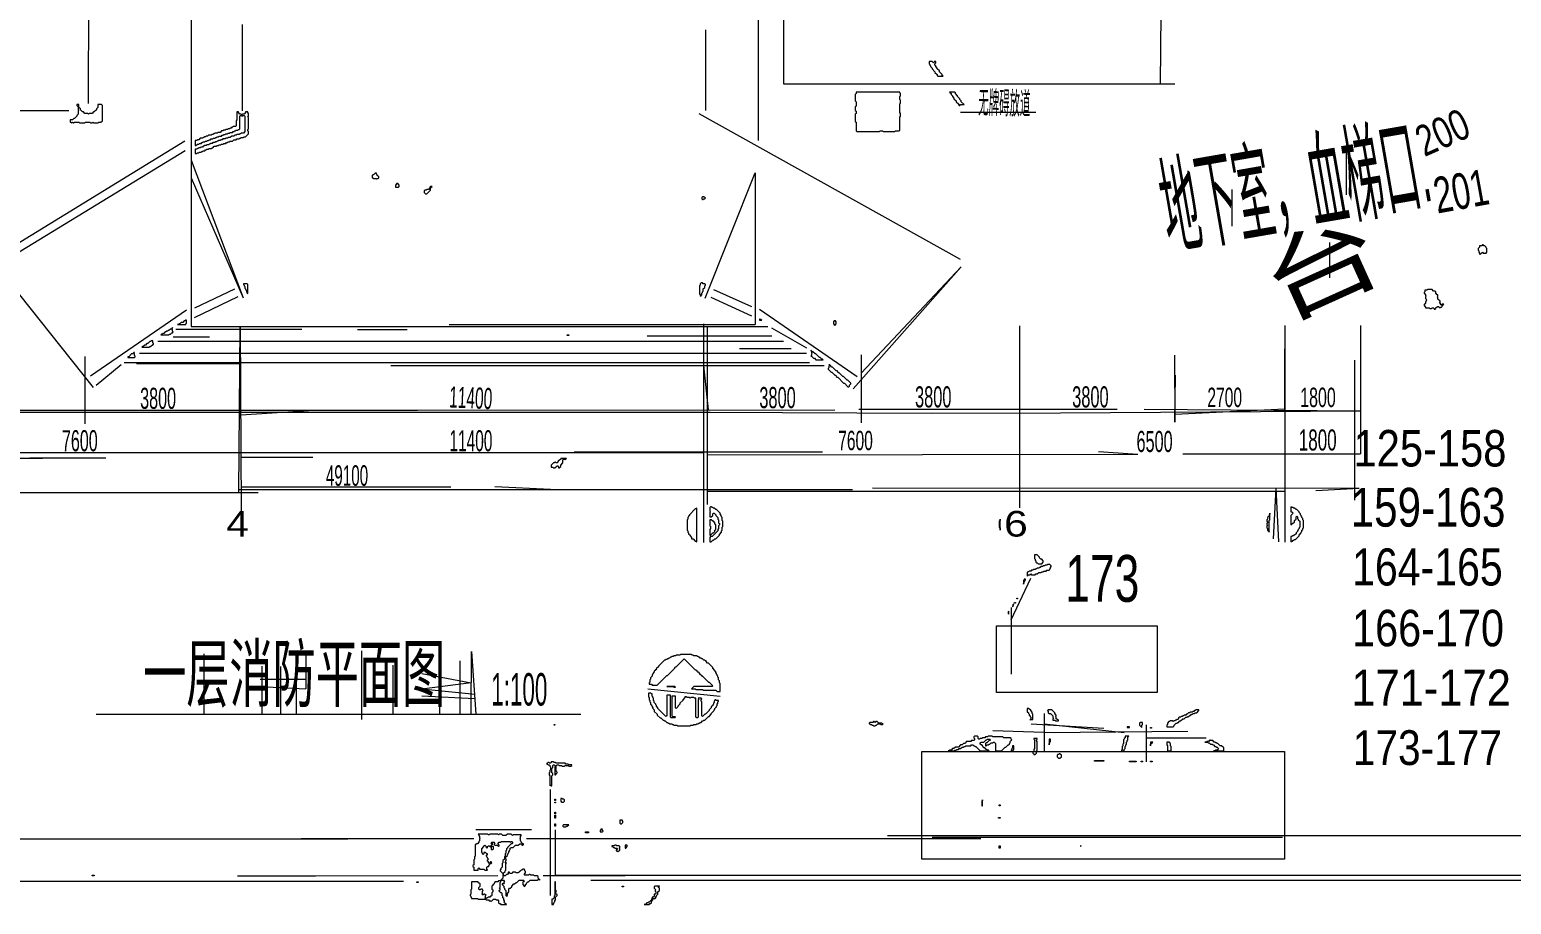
# Model space of a CAD drawing. Extents: x 6 to 4781, y 1 to 3386.
# Drawn here: x 1735 to 3762, y 1 to 1198 of the extents above; entities that cross this region are included whole.
import ezdxf

# ---------------------------------------------------------------- set-up
doc = ezdxf.new("R2010")
doc.units = 0
for name, color, linetype, lineweight in [('OCR_TEXT', 6, 'Continuous', 0), ('SIGNATURE_OVERLAY', 6, 'Continuous', 0), ('TRACE_STRAIGHT', 5, 'Continuous', 0), ('TRACE_TEXT_SYMBOL', 6, 'Continuous', 0)]:
    doc.layers.add(name, color=color, linetype=linetype, lineweight=lineweight)
doc.styles.add('wqy-unicode', font='wqy-unicode.lff')
picture_1 = doc.add_image_def('image1.png', size_in_pixel=(220, 91))
picture_2 = doc.add_image_def('image2.png', size_in_pixel=(496, 147))

msp = doc.modelspace()

# ---------------------------------------------------------------- linework, layer by layer
at = {"layer": 'TRACE_STRAIGHT', "color": 5}
for p, q in [((1815.9, 1096.5), (1818.6, 1659.6)), ((1956.3, 1443.5), (1956.3, 791.6)), ((2732.2, 1443.5), (2732.2, 1046.1)), ((2767, 1222), (2767, 1123.3)), ((3282.3, 1123.3), (3283.3, 1219.7)), ((2026.2, 1204.8), (2026.2, 1086.6)), ((2660.2, 1197.1), (2660.2, 1087.1)), ((2767, 1123.3), (3302, 1123.3)), ((1600, 1086.8), (1789.2, 1086.8)), ((3009, 883.3), (2651.5, 1082.3)), ((3009, 1084.8), (3111.9, 1084.8)), ((1947.6, 1044.9), (1689.5, 886.4)), ((3536.6, 1036.6), (3536.6, 971.6)), ((1948.4, 1031.7), (1696.7, 878.1)), ((1956.3, 1018.8), (2027.8, 830.8)), ((1956.3, 994.9), (2027.8, 830.8)), ((2659.6, 830.2), (2728, 1001.5)), ((2728, 1001.5), (2728, 794.4)), ((3380.3, 978.8), (3380.3, 928.7)), ((3513.8, 906.6), (3513.8, 857.9)), ((1690.1, 874), (1822.4, 708.1)), ((2862, 706), (3009.6, 873.3)), ((2873, 727.8), (3009.6, 873.3)), ((2020.5, 832.1), (1960.8, 803.5)), ((2015.8, 842.4), (1960.9, 816.4)), ((2723.6, 805.5), (2667.6, 831.3)), ((2723.5, 818.4), (2671.7, 841.6)), ((1950.2, 813.6), (1818.6, 723.5)), ((2867.5, 722.7), (2733.9, 814.9)), ((1956.3, 791.6), (2745.3, 791.6)), ((2021.7, 564.6), (2023.4, 791.6)), ((2023.4, 791.6), (2025, 539.5)), ((2309.6, 794.4), (2728, 794.4)), ((2657.4, 795), (2657.4, 496)), ((2662.5, 791.6), (2662.5, 548)), ((3089.8, 792.6), (3089.8, 543.5)), ((3452.8, 792.8), (3452.8, 496.5)), ((3556.2, 792.9), (3556.2, 617.2)), ((1910.7, 771.6), (2766.9, 771.6)), ((1932, 777.2), (1981.5, 777.2)), ((1935.6, 787.6), (2108, 787.6)), ((2077, 771.3), (2657.4, 771.3)), ((2184, 787.5), (2252, 787.5)), ((2580.5, 778.5), (2662.5, 778.5)), ((2657.4, 778.5), (2750.8, 778.7)), ((2693, 778.8), (2750.8, 778.7)), ((2798.9, 761.9), (2751, 789.2)), ((1811, 750.5), (1811, 658.5)), ((1885.6, 754.9), (2798.1, 754.9)), ((2706.5, 761.5), (2777.4, 761.5)), ((2873, 752.5), (2873, 659.5)), ((3301.6, 752.4), (3302.2, 660.5)), ((3452, 760.7), (3452, 677.1)), ((1860.7, 738.9), (1826.5, 710.8)), ((1864.7, 742.4), (2802.4, 742.4)), ((1881.9, 740.7), (2023, 740.7)), ((2229.4, 737.9), (2822.4, 737.9)), ((2657.3, 737.9), (2663.5, 677.3)), ((3548.1, 745.2), (3548.1, 554)), ((3302.2, 660.5), (3302.8, 725)), ((1184.5, 674.7), (2666.3, 674.1)), ((1720, 677.2), (2266.1, 677.2)), ((2024.2, 670.5), (2124.4, 676.9)), ((2266.1, 677.2), (2836.9, 677.3)), ((2663.9, 674.1), (2968.6, 673.1)), ((2870, 678.5), (3223, 678.5)), ((2968.6, 673.1), (3145.9, 673.4)), ((3145.9, 673.4), (3556.2, 676.3)), ((3260, 678.5), (3556.2, 676.3)), ((3302.3, 671.5), (3452.8, 678.8)), ((1313.1, 611.5), (1753, 611.5)), ((1450, 618.9), (2657.4, 618.9)), ((1735.6, 612), (1839.9, 612)), ((2024.5, 612.7), (2123.1, 612.7)), ((2480.4, 620.2), (2820, 620.2)), ((2662.5, 615.7), (3251.6, 616.9)), ((3197.5, 620.5), (3251.6, 616.9)), ((3313.2, 617.2), (3556.2, 617.2)), ((2021.8, 568.5), (2861, 568.5)), ((2024.8, 572), (2311.9, 572)), ((2371.9, 572.7), (2448.1, 568.9)), ((2888.4, 570.6), (3554.5, 570.3)), ((3437, 501), (3440.7, 570.4)), ((3440.3, 570.4), (3444, 497)), ((3495, 567), (3554.5, 570.3)), ((805, 564.6), (2048, 564.6)), ((2662.5, 566.4), (2787.5, 566.2)), ((2787.5, 566.2), (3453, 566.1)), ((3078, 390.4), (3105, 447)), ((3078, 407), (3078, 316)), ((2100.3, 345.4), (2100.3, 261.1)), ((2113.3, 345.4), (2113.3, 296)), ((2189.4, 347.7), (2189.4, 254)), ((2296.3, 346.6), (2296.3, 261.1)), ((2339.3, 261.1), (2340.1, 346.8)), ((2340.1, 346.8), (2346.1, 261.1)), ((1973.9, 343.8), (1973.9, 261.1)), ((2053.2, 326.8), (2053.2, 261.1)), ((2078.8, 326.6), (2078.8, 261.1)), ((2232.3, 328), (2232.3, 261.1)), ((2323.9, 334.1), (2323.9, 261.1)), ((2051, 309), (2114, 309)), ((2272, 317), (2339.7, 304.2)), ((2272, 295.7), (2339.7, 304.7)), ((2051, 299), (2113.3, 296)), ((2272, 295.7), (2345, 288.5)), ((2272, 286.2), (2344.6, 282.7)), ((2581, 296), (2680, 286)), ((1826.3, 261.1), (2489.4, 261.1)), ((3105.5, 247.9), (3205, 241.9)), ((3123.5, 262), (3123.5, 211)), ((3123.5, 248.1), (3232.6, 236.1)), ((3263, 246.5), (3263, 196)), ((3053, 238.7), (3136.9, 236.2)), ((3123.5, 236.1), (3320, 238)), ((3263, 229), (3345, 229)), ((2447.5, 158), (2447.5, 13)), ((2346, 103.5), (2422, 103.5)), ((2454.5, 103), (2454.5, 40.8)), ((720.5, 90.8), (2170.6, 90.8)), ((2106.9, 91.2), (2343.1, 91.2)), ((2415.1, 91.3), (3036.8, 91.3)), ((2908.9, 95.2), (4648.1, 95.2)), ((2970, 93), (3449.2, 93)), ((2454.5, 40.8), (4670.6, 40.8)), ((1579.3, 32.8), (2228.1, 32.8)), ((1926.9, 32.7), (2246.9, 32.7)), ((2020, 40.1), (2126.5, 40.2)), ((2126.5, 40.2), (2376, 40.3)), ((2438, 40.4), (2550, 40.4)), ((2503, 34.3), (4706, 34.3))]:
    msp.add_line(p, q, dxfattribs=at)
at = {"layer": 'TRACE_TEXT_SYMBOL', "color": 6}
for points in [[(2966, 1154), (2966, 1151), (2967, 1150), (2967, 1149), (2968, 1148), (2968, 1147), (2970, 1145), (2970, 1144), (2974, 1140), (2974, 1139), (2977, 1136), (2977, 1135), (2978, 1134), (2985, 1134), (2984, 1135), (2984, 1136), (2980, 1140), (2980, 1141), (2977, 1144), (2977, 1145), (2975, 1147), (2975, 1148), (2974, 1149), (2974, 1151), (2975, 1152), (2975, 1154), (2973, 1154), (2973, 1153), (2972, 1152), (2970, 1154)], [(1800, 1095), (1800, 1094), (1802, 1092), (1802, 1088), (1803, 1087), (1802, 1086), (1802, 1082), (1800, 1080), (1800, 1079), (1797, 1076), (1796, 1076), (1794, 1074), (1791, 1074), (1791, 1071), (1792, 1071), (1793, 1070), (1794, 1071), (1795, 1070), (1796, 1070), (1797, 1071), (1803, 1071), (1804, 1070), (1811, 1070), (1812, 1071), (1818, 1071), (1819, 1070), (1821, 1070), (1822, 1071), (1823, 1070), (1829, 1070), (1830, 1071), (1833, 1071), (1835, 1073), (1835, 1094), (1834, 1095), (1829, 1095), (1829, 1091), (1827, 1089), (1827, 1088), (1824, 1085), (1823, 1085), (1821, 1083), (1817, 1083), (1816, 1082), (1815, 1083), (1811, 1083), (1809, 1085), (1808, 1085), (1805, 1088), (1805, 1089), (1803, 1091), (1803, 1095)], [(2866, 1112), (2866, 1110), (2865, 1109), (2865, 1100), (2866, 1099), (2866, 1093), (2865, 1092), (2865, 1087), (2866, 1086), (2866, 1083), (2865, 1082), (2865, 1072), (2866, 1071), (2866, 1059), (2867, 1058), (2898, 1058), (2899, 1059), (2902, 1059), (2903, 1058), (2919, 1058), (2920, 1059), (2925, 1059), (2926, 1060), (2926, 1078), (2927, 1079), (2927, 1083), (2926, 1084), (2926, 1096), (2927, 1097), (2927, 1101), (2926, 1102), (2926, 1106), (2927, 1107), (2927, 1110), (2926, 1111), (2926, 1112)], [(2994, 1112), (2996, 1110), (2996, 1109), (2998, 1107), (2998, 1106), (3000, 1104), (3000, 1103), (3003, 1100), (3003, 1099), (3006, 1096), (3006, 1095), (3007, 1094), (3008, 1094), (3009, 1095), (3014, 1095), (3010, 1099), (3010, 1100), (3008, 1102), (3008, 1103), (3005, 1106), (3005, 1107), (3002, 1110), (3002, 1111), (3001, 1112)], [(2208, 1001), (2206, 999), (2205, 999), (2204, 998), (2204, 995), (2205, 995), (2206, 994), (2209, 994), (2210, 993), (2211, 994), (2212, 994), (2213, 995), (2213, 996), (2211, 998), (2211, 999), (2210, 1000), (2210, 1001)], [(2238, 987), (2236, 985), (2236, 982), (2240, 982), (2241, 983), (2241, 985), (2239, 987)], [(2284, 983), (2283, 982), (2283, 981), (2281, 979), (2279, 979), (2278, 978), (2276, 978), (2275, 977), (2275, 975), (2277, 973), (2279, 973), (2284, 978), (2284, 981), (2286, 983)], [(2656, 969), (2655, 968), (2655, 966), (2656, 965), (2657, 965), (2658, 966), (2659, 966), (2660, 967), (2658, 969)], [(3723, 903), (3722, 902), (3719, 902), (3719, 900), (3717, 898), (3717, 896), (3718, 895), (3718, 893), (3719, 892), (3719, 891), (3720, 890), (3723, 893), (3724, 892), (3728, 892), (3729, 893), (3729, 898), (3728, 899), (3728, 900), (3726, 902), (3725, 902), (3724, 903)], [(2028, 850), (2028, 849), (2029, 848), (2029, 847), (2030, 846), (2030, 844), (2031, 843), (2031, 842), (2032, 841), (2032, 839), (2033, 838), (2033, 836), (2034, 837), (2034, 849), (2033, 850)], [(2654, 851), (2653, 850), (2653, 848), (2652, 847), (2652, 836), (2653, 835), (2653, 834), (2654, 833), (2654, 834), (2655, 835), (2655, 837), (2656, 838), (2656, 839), (2657, 840), (2657, 843), (2659, 845), (2659, 847), (2660, 848), (2660, 849), (2659, 850), (2657, 850), (2656, 851)], [(3648, 842), (3647, 841), (3644, 841), (3644, 839), (3643, 838), (3643, 837), (3645, 835), (3645, 834), (3646, 833), (3645, 832), (3645, 830), (3647, 828), (3646, 827), (3646, 826), (3645, 825), (3645, 823), (3644, 822), (3643, 822), (3643, 820), (3645, 818), (3645, 817), (3650, 817), (3651, 816), (3653, 816), (3654, 817), (3656, 817), (3657, 816), (3657, 815), (3658, 815), (3659, 816), (3659, 817), (3660, 818), (3661, 818), (3662, 819), (3663, 819), (3665, 817), (3666, 818), (3667, 818), (3668, 819), (3668, 820), (3670, 822), (3668, 822), (3667, 821), (3666, 821), (3665, 822), (3666, 823), (3665, 823), (3664, 824), (3665, 825), (3665, 826), (3662, 829), (3662, 831), (3661, 832), (3662, 833), (3662, 835), (3661, 835), (3659, 837), (3659, 839), (3658, 840), (3656, 840), (3654, 842)], [(1949, 800), (1948, 799), (1947, 799), (1945, 797), (1943, 797), (1941, 795), (1940, 795), (1939, 794), (1938, 794), (1949, 794), (1949, 795), (1950, 796), (1950, 800)], [(2734, 802), (2734, 800), (2737, 800), (2736, 801), (2735, 801)], [(2836, 799), (2835, 798), (2835, 795), (2837, 793), (2839, 795), (2839, 798), (2838, 799)], [(1904, 773), (1903, 772), (1902, 772), (1901, 771), (1900, 771), (1897, 768), (1896, 768), (1894, 766), (1893, 766), (1891, 764), (1890, 764), (1889, 763), (1899, 763), (1900, 764), (1901, 764), (1904, 767), (1905, 767), (1905, 768), (1904, 769), (1904, 771), (1903, 772)], [(1931, 790), (1929, 788), (1928, 788), (1926, 786), (1925, 786), (1924, 785), (1923, 785), (1922, 784), (1921, 784), (1919, 782), (1918, 782), (1917, 781), (1916, 781), (1915, 780), (1926, 780), (1927, 781), (1928, 781), (1930, 783), (1931, 783), (1932, 784), (1931, 785), (1931, 787), (1930, 788), (1931, 789)], [(2471, 780), (2473, 780), (2473, 779), (2471, 779)], [(1878, 756), (1876, 754), (1875, 754), (1871, 750), (1870, 750), (1870, 749), (1879, 749), (1880, 750), (1880, 751), (1879, 752), (1879, 754), (1878, 755), (1879, 756)], [(2804, 759), (2805, 758), (2805, 756), (2806, 755), (2805, 754), (2805, 752), (2804, 751), (2805, 751), (2808, 748), (2809, 748), (2811, 746), (2821, 746), (2820, 747), (2819, 747), (2817, 749), (2816, 749), (2811, 754), (2810, 754), (2807, 757), (2806, 757)], [(2829, 739), (2830, 738), (2829, 737), (2829, 735), (2828, 734), (2828, 733), (2832, 729), (2833, 729), (2837, 725), (2838, 725), (2839, 724), (2839, 723), (2840, 722), (2841, 722), (2849, 714), (2850, 714), (2855, 709), (2856, 709), (2857, 710), (2857, 711), (2859, 713), (2859, 714), (2855, 718), (2854, 718), (2849, 723), (2848, 723), (2843, 728), (2842, 728), (2841, 729), (2841, 730), (2840, 731), (2839, 731), (2834, 736), (2833, 736), (2830, 739)], [(2462, 611), (2462, 610), (2460, 608), (2459, 608), (2458, 607), (2458, 606), (2457, 605), (2456, 605), (2455, 606), (2454, 606), (2453, 605), (2452, 605), (2449, 602), (2449, 599), (2451, 599), (2452, 598), (2454, 598), (2457, 601), (2458, 601), (2459, 600), (2459, 598), (2460, 598), (2462, 600), (2462, 602), (2465, 605), (2465, 609), (2466, 610), (2467, 610), (2468, 609), (2470, 611)], [(2648, 543), (2647, 542), (2646, 542), (2638, 534), (2638, 533), (2637, 532), (2637, 531), (2636, 530), (2636, 528), (2635, 527), (2635, 513), (2636, 512), (2636, 510), (2637, 509), (2637, 508), (2639, 506), (2639, 505), (2641, 503), (2641, 501), (2643, 501), (2646, 498), (2647, 498), (2648, 497)], [(2667, 545), (2666, 544), (2666, 539), (2667, 538), (2666, 537), (2666, 531), (2668, 531), (2670, 533), (2670, 535), (2671, 536), (2672, 536), (2674, 534), (2674, 533), (2677, 530), (2677, 528), (2678, 527), (2678, 523), (2679, 522), (2679, 520), (2678, 519), (2678, 515), (2677, 514), (2677, 512), (2669, 504), (2667, 504), (2666, 503), (2666, 497), (2668, 497), (2670, 499), (2671, 499), (2673, 501), (2674, 501), (2679, 506), (2679, 507), (2682, 510), (2682, 512), (2683, 513), (2683, 517), (2684, 518), (2684, 525), (2683, 526), (2683, 530), (2682, 531), (2682, 532), (2681, 533), (2681, 534), (2680, 535), (2680, 536), (2675, 541), (2674, 541), (2672, 543), (2671, 543), (2670, 544), (2669, 544), (2668, 545)], [(3063, 528), (3063, 526), (3062, 525), (3062, 517), (3063, 516), (3063, 513)], [(3432, 536), (3432, 535), (3431, 534), (3431, 532), (3429, 530), (3429, 528), (3428, 527), (3428, 525), (3429, 524), (3429, 523), (3428, 522), (3428, 521), (3429, 520), (3428, 519), (3428, 516), (3429, 515), (3429, 513), (3431, 511), (3431, 510), (3431, 526), (3432, 527)], [(2666, 527), (2666, 519), (2667, 518), (2667, 515), (2666, 514), (2666, 506), (2667, 506), (2670, 509), (2671, 509), (2673, 511), (2673, 513), (2674, 514), (2674, 520), (2673, 521), (2673, 523), (2671, 525), (2670, 525), (2668, 527)], [(3110, 479), (3110, 474), (3111, 473), (3111, 472), (3112, 471), (3112, 469), (3113, 468), (3114, 468), (3115, 467), (3120, 467), (3122, 469), (3122, 471), (3120, 473), (3119, 473), (3117, 475), (3117, 476), (3114, 479)], [(3096, 446), (3096, 445), (3095, 444), (3095, 439), (3095, 440), (3096, 441), (3096, 442), (3097, 443), (3097, 444), (3098, 445), (3098, 446)], [(3128, 466), (3127, 465), (3125, 465), (3124, 464), (3122, 464), (3121, 463), (3119, 463), (3118, 462), (3117, 462), (3116, 461), (3114, 461), (3113, 460), (3112, 460), (3111, 459), (3109, 459), (3108, 458), (3106, 458), (3105, 457), (3103, 457), (3102, 456), (3101, 456), (3100, 455), (3100, 450), (3102, 452), (3104, 452), (3105, 453), (3106, 452), (3111, 452), (3112, 453), (3114, 453), (3116, 455), (3119, 455), (3120, 456), (3122, 456), (3123, 457), (3126, 457), (3127, 458), (3130, 458), (3131, 459), (3131, 460), (3132, 461), (3132, 462), (3133, 463), (3133, 464), (3131, 466)], [(3082, 412), (3081, 411), (3081, 410), (3080, 409), (3080, 408), (3081, 409), (3081, 411)], [(3083, 414), (3084, 414), (3084, 413), (3083, 413)], [(3086, 420), (3087, 420), (3087, 419), (3086, 419)], [(3075, 402), (3074, 401), (3074, 399), (3075, 398)], [(2607, 299), (2616, 299), (2617, 298), (2619, 298), (2618, 299)], [(3100, 269), (3100, 264), (3101, 264), (3102, 263), (3102, 262), (3103, 261), (3103, 260), (3104, 259), (3104, 258), (3105, 257), (3105, 255), (3104, 254), (3104, 253), (3105, 254), (3108, 254), (3108, 261), (3107, 262), (3107, 264), (3105, 266), (3105, 267), (3104, 267), (3102, 269)], [(3129, 267), (3128, 266), (3129, 265), (3129, 263), (3130, 262), (3130, 261), (3131, 262), (3132, 262), (3135, 259), (3135, 257), (3136, 256), (3135, 255), (3135, 253), (3138, 253), (3139, 252), (3143, 252), (3143, 253), (3142, 254), (3141, 254), (3140, 255), (3140, 257), (3139, 258), (3140, 259), (3140, 260), (3138, 262), (3138, 263), (3134, 267)], [(3331, 267), (3330, 266), (3329, 266), (3328, 265), (3327, 265), (3326, 264), (3323, 264), (3322, 263), (3321, 263), (3319, 261), (3318, 261), (3317, 260), (3315, 260), (3314, 259), (3313, 259), (3312, 258), (3311, 258), (3310, 257), (3308, 257), (3307, 256), (3307, 255), (3306, 254), (3305, 254), (3304, 253), (3303, 253), (3302, 252), (3301, 252), (3300, 251), (3299, 252), (3296, 252), (3295, 251), (3294, 251), (3292, 249), (3292, 247), (3291, 246), (3291, 244), (3300, 244), (3301, 245), (3301, 246), (3304, 249), (3305, 249), (3306, 250), (3307, 250), (3309, 252), (3310, 252), (3313, 255), (3315, 255), (3317, 257), (3319, 257), (3320, 258), (3321, 258), (3323, 260), (3324, 260), (3325, 261), (3326, 261), (3327, 262), (3329, 262), (3330, 263), (3332, 263), (3335, 266), (3335, 267)], [(2453, 247), (2454, 247), (2454, 246), (2453, 246)], [(2890, 251), (2889, 250), (2885, 250), (2884, 249), (2884, 248), (2885, 248), (2886, 247), (2887, 247), (2888, 246), (2889, 246), (2890, 245), (2892, 245), (2893, 246), (2894, 246), (2896, 248), (2899, 248), (2900, 247), (2902, 247), (2903, 248), (2902, 248), (2901, 249), (2897, 249), (2895, 251), (2893, 251), (2892, 250), (2891, 251)], [(3237, 244), (3237, 243), (3240, 243), (3240, 244)], [(3255, 250), (3254, 249), (3254, 246), (3257, 243), (3257, 246), (3258, 247), (3258, 250)], [(3109, 228), (3109, 227), (3110, 226), (3110, 214), (3109, 213), (3109, 210), (3108, 209), (3108, 208), (3109, 207), (3109, 206), (3111, 206), (3113, 208), (3113, 211), (3114, 212), (3114, 224), (3113, 225), (3113, 226), (3114, 227), (3114, 228)], [(3130, 227), (3130, 219), (3130, 221), (3131, 222), (3131, 223), (3132, 224), (3132, 227)], [(3234, 231), (3234, 229), (3233, 228), (3233, 227), (3232, 226), (3232, 221), (3231, 220), (3231, 218), (3230, 217), (3230, 213), (3229, 212), (3229, 211), (3233, 211), (3233, 213), (3234, 214), (3234, 217), (3235, 218), (3235, 219), (3236, 220), (3236, 223), (3237, 224), (3237, 225), (3238, 226), (3238, 230), (3239, 231)], [(3269, 243), (3270, 243), (3270, 242), (3269, 242)], [(3269, 223), (3269, 218), (3269, 220), (3272, 223)], [(3291, 223), (3291, 219), (3292, 218), (3292, 211), (3297, 211), (3297, 217), (3296, 218), (3296, 221), (3295, 222), (3295, 223)], [(3350, 226), (3348, 224), (3346, 224), (3345, 223), (3343, 223), (3347, 223), (3348, 222), (3349, 222), (3351, 220), (3353, 220), (3354, 219), (3355, 219), (3357, 217), (3358, 217), (3359, 216), (3360, 216), (3362, 214), (3360, 212), (3358, 212), (3357, 211), (3355, 211), (3369, 211), (3369, 215), (3366, 218), (3364, 218), (3361, 221), (3360, 221), (3359, 222), (3358, 222), (3357, 223), (3356, 223), (3354, 225), (3351, 225)], [(3080, 218), (3080, 215), (3079, 214), (3079, 213), (3078, 212), (3078, 211), (3081, 211), (3081, 212), (3082, 213), (3082, 218)], [(3144, 207), (3143, 206), (3142, 206), (3141, 205), (3141, 203), (3143, 201), (3145, 201), (3147, 203), (3147, 205), (3145, 207)], [(3192, 198), (3205, 198), (3205, 197), (3192, 197)], [(3240, 197), (3249, 197), (3249, 196), (3240, 196)], [(3256, 197), (3258, 197), (3258, 196), (3256, 196)], [(3269, 197), (3271, 197), (3271, 196), (3269, 196)], [(2454, 145), (2455, 145), (2455, 143), (2454, 143)], [(2462, 146), (2462, 142), (2463, 141), (2466, 141), (2467, 142), (2467, 144), (2466, 145), (2465, 145), (2464, 146)], [(3039, 144), (3039, 143), (3038, 142), (3038, 136), (3039, 136)], [(2454, 141), (2455, 141), (2455, 140), (2454, 140)], [(2454, 127), (2455, 127), (2455, 125), (2454, 125)], [(2454, 123), (2455, 123), (2455, 119), (2454, 119)], [(3062, 137), (3063, 137), (3063, 136), (3062, 136)], [(2454, 111), (2455, 111), (2455, 108), (2454, 108)], [(2466, 110), (2465, 109), (2465, 108), (2466, 107), (2469, 107), (2470, 108), (2471, 108), (2473, 110)], [(2517, 104), (2517, 103), (2516, 102), (2516, 100), (2519, 100), (2520, 101), (2518, 103), (2519, 104)], [(2543, 116), (2543, 112), (2544, 111), (2545, 111), (2547, 113), (2547, 115), (2546, 116)], [(3061, 120), (3063, 120), (3063, 119), (3061, 119)], [(2496, 100), (2500, 100), (2500, 99), (2496, 99)], [(2536, 82), (2535, 81), (2532, 81), (2532, 80), (2533, 80), (2534, 79), (2535, 79), (2536, 78), (2539, 78), (2540, 77), (2538, 75), (2538, 74), (2539, 74), (2540, 73), (2541, 74), (2542, 74), (2543, 75), (2543, 77), (2542, 78), (2543, 79), (2543, 80), (2542, 81), (2539, 81), (2538, 82)], [(2550, 82), (2550, 78), (2551, 78), (2553, 80), (2553, 82)], [(3062, 81), (3063, 81), (3063, 78), (3062, 78)], [(3173, 81), (3173, 80), (3174, 81)], [(1821, 41), (1824, 41), (1824, 40), (1821, 40)], [(2265, 32), (2267, 32), (2267, 31), (2265, 31)], [(2454, 32), (2454, 13), (2453, 12), (2453, 10), (2451, 8), (2450, 8), (2450, 1), (2452, 1), (2452, 2), (2453, 3), (2453, 4), (2454, 5), (2454, 6), (2455, 7), (2455, 11), (2457, 13), (2457, 14), (2455, 16), (2455, 17), (2456, 18), (2456, 20), (2455, 21), (2455, 32)], [(2546, 26), (2548, 26), (2548, 25), (2546, 25)], [(2591, 26), (2590, 25), (2590, 23), (2592, 21), (2591, 20), (2591, 19), (2592, 18), (2592, 16), (2591, 15), (2590, 15), (2590, 12), (2589, 11), (2587, 11), (2587, 9), (2586, 8), (2586, 7), (2583, 4), (2582, 4), (2581, 3), (2580, 3), (2578, 1), (2576, 1), (2583, 1), (2584, 2), (2585, 2), (2586, 3), (2586, 5), (2588, 7), (2588, 8), (2589, 9), (2591, 9), (2592, 10), (2592, 11), (2593, 12), (2593, 13), (2595, 15), (2595, 18), (2597, 20), (2597, 23), (2596, 24), (2596, 25), (2597, 26)]]:
    msp.add_lwpolyline(points, close=True, dxfattribs=at)
for points in [[(2019, 1085), (2019, 1074), (2018, 1073), (2018, 1066), (2017, 1065), (2014, 1065), (2013, 1064), (2012, 1064), (2011, 1063), (2010, 1063), (2009, 1062), (2007, 1062), (2006, 1061), (2004, 1061), (2003, 1060), (2001, 1060), (2000, 1059), (1998, 1059), (1996, 1057), (1993, 1057), (1992, 1056), (1989, 1056), (1988, 1055), (1987, 1055), (1986, 1054), (1985, 1054), (1984, 1053), (1980, 1053), (1979, 1052), (1977, 1052), (1976, 1051), (1975, 1051), (1974, 1050), (1973, 1050), (1972, 1049), (1969, 1049), (1967, 1047), (1965, 1047), (1964, 1046), (1962, 1046), (1962, 1039), (1963, 1039), (1965, 1041), (1967, 1041), (1968, 1042), (1970, 1042), (1971, 1043), (1972, 1043), (1973, 1044), (1975, 1044), (1976, 1045), (1978, 1045), (1979, 1046), (1980, 1046), (1981, 1047), (1983, 1047), (1984, 1048), (1986, 1048), (1987, 1049), (1989, 1049), (1990, 1050), (1991, 1050), (1992, 1051), (1994, 1051)], [(1975, 1039), (1974, 1038), (1973, 1038), (1972, 1037), (1970, 1037), (1969, 1036), (1967, 1036), (1966, 1035), (1965, 1035), (1964, 1034), (1962, 1034), (1962, 1028), (1964, 1028), (1965, 1029), (1967, 1029), (1968, 1030), (1970, 1030), (1971, 1031), (1972, 1031), (1973, 1032), (1975, 1032), (1976, 1033), (1977, 1033), (1978, 1034), (1980, 1034), (1981, 1035), (1984, 1035), (1985, 1036), (1986, 1036), (1988, 1038), (1991, 1038), (1992, 1039), (1994, 1039), (1995, 1040), (1997, 1040), (1998, 1041), (2000, 1041), (2001, 1042), (2004, 1042), (2005, 1043), (2006, 1043), (2007, 1044), (2009, 1044), (2010, 1045), (2013, 1045), (2015, 1047), (2018, 1047), (2019, 1048), (2022, 1048), (2023, 1049), (2024, 1049), (2025, 1050), (2028, 1050), (2029, 1051), (2031, 1051), (2035, 1055), (2035, 1058), (2034, 1059), (2034, 1061), (2035, 1062), (2035, 1077), (2034, 1078), (2035, 1079), (2035, 1083)], [(1994, 1051), (1995, 1052), (1998, 1052), (1999, 1053), (2000, 1053), (2001, 1054), (2003, 1054), (2004, 1055), (2006, 1055), (2007, 1056), (2009, 1056), (2010, 1057), (2013, 1057), (2014, 1058), (2015, 1058), (2016, 1059), (2017, 1059), (2018, 1060), (2020, 1060), (2021, 1061), (2022, 1061), (2023, 1062), (2023, 1079), (2024, 1080), (2025, 1080), (2026, 1079), (2027, 1080), (2029, 1080), (2030, 1079), (2030, 1058), (2028, 1056), (2025, 1056), (2024, 1055), (2023, 1055), (2022, 1054), (2019, 1054), (2018, 1053), (2016, 1053), (2015, 1052), (2012, 1052), (2010, 1050), (2007, 1050), (2006, 1049), (2004, 1049), (2003, 1048), (2000, 1048), (1999, 1047), (1997, 1047), (1996, 1046), (1994, 1046), (1993, 1045), (1992, 1045), (1991, 1044), (1990, 1044), (1989, 1043), (1986, 1043), (1985, 1042), (1983, 1042), (1982, 1041), (1981, 1041), (1980, 1040), (1978, 1040), (1977, 1039), (1975, 1039)], [(2035, 1083), (2034, 1084), (2034, 1085), (2031, 1085), (2031, 1084), (2029, 1082), (2027, 1082), (2026, 1081), (2025, 1082), (2023, 1082), (2021, 1084), (2021, 1085), (2019, 1085)], [(3461, 545), (3461, 538), (3462, 538), (3464, 536), (3461, 533), (3461, 520), (3464, 523), (3465, 523), (3466, 524), (3466, 526), (3468, 528), (3468, 531), (3469, 532), (3470, 531), (3470, 529), (3471, 528), (3471, 527), (3473, 525), (3473, 517), (3472, 516), (3472, 515), (3471, 514), (3471, 513), (3470, 512), (3470, 511), (3468, 509), (3468, 508), (3466, 506), (3465, 506), (3464, 505), (3463, 505), (3462, 504), (3461, 504), (3461, 497), (3462, 498), (3463, 498), (3464, 499), (3465, 499), (3466, 500), (3467, 500), (3472, 505), (3472, 506), (3475, 509), (3475, 510), (3476, 511), (3476, 513), (3477, 514), (3477, 515), (3478, 516), (3478, 526), (3477, 527), (3477, 529), (3476, 530), (3476, 531), (3475, 532), (3475, 533), (3474, 534), (3474, 535), (3472, 537), (3472, 538), (3469, 541), (3468, 541), (3466, 543), (3465, 543)], [(3465, 543), (3464, 544), (3462, 544), (3461, 545)], [(2626, 343), (2625, 342), (2620, 342), (2619, 341), (2617, 341), (2616, 340), (2614, 340), (2613, 339), (2612, 339), (2611, 338), (2610, 338), (2609, 337), (2608, 337), (2607, 336), (2606, 336), (2605, 335), (2604, 335), (2596, 327), (2596, 326), (2595, 325), (2594, 325), (2593, 324), (2593, 323), (2592, 322), (2591, 322), (2591, 321), (2590, 320), (2590, 319), (2588, 317), (2588, 316), (2587, 315), (2587, 313), (2585, 311), (2585, 309), (2584, 308), (2584, 305), (2583, 304), (2583, 302), (2586, 302), (2587, 301), (2594, 301), (2607, 314), (2608, 314), (2618, 324), (2618, 325), (2619, 326), (2620, 326), (2631, 337), (2646, 322), (2647, 322), (2648, 321), (2648, 320), (2649, 319), (2650, 319), (2652, 317), (2652, 316), (2653, 316), (2655, 314), (2655, 313), (2656, 313), (2664, 305), (2665, 305), (2670, 300), (2669, 299)], [(2669, 299), (2644, 299), (2641, 296), (2646, 296), (2647, 295), (2656, 295), (2657, 294), (2674, 294), (2676, 292), (2680, 292), (2680, 303), (2679, 304), (2679, 307), (2678, 308), (2678, 311), (2677, 312), (2677, 313), (2676, 314), (2676, 315), (2675, 316), (2675, 317), (2674, 318), (2674, 319), (2673, 320), (2673, 321), (2670, 324), (2670, 325), (2664, 331), (2663, 331), (2661, 333), (2661, 334), (2660, 334), (2659, 335), (2658, 335), (2656, 337), (2655, 337), (2654, 338), (2653, 338), (2652, 339), (2651, 339), (2650, 340), (2649, 340), (2648, 341), (2644, 341), (2643, 342), (2642, 342), (2641, 343), (2626, 343)], [(2582, 290), (2582, 285), (2583, 284), (2583, 281), (2584, 280), (2584, 278), (2585, 277), (2585, 275), (2586, 274), (2586, 273), (2587, 272), (2587, 271), (2588, 270), (2588, 269), (2590, 267), (2590, 265), (2594, 261), (2594, 260), (2598, 256), (2599, 256), (2602, 253), (2603, 253), (2604, 252), (2605, 252), (2607, 250), (2608, 250), (2609, 249), (2610, 249), (2611, 248), (2614, 248), (2615, 247), (2616, 247), (2617, 246), (2621, 246), (2622, 245), (2639, 245), (2640, 246), (2643, 246), (2644, 247), (2647, 247), (2648, 248), (2650, 248), (2651, 249), (2652, 249), (2653, 250), (2654, 250), (2656, 252), (2657, 252), (2658, 253), (2659, 253), (2664, 258), (2665, 258), (2668, 261), (2668, 262), (2672, 266), (2672, 267), (2673, 268), (2673, 269), (2675, 271), (2675, 272), (2676, 273), (2676, 275), (2677, 276), (2677, 278)], [(2612, 287), (2607, 287), (2607, 259), (2606, 258), (2595, 269), (2595, 270), (2593, 272), (2593, 273), (2592, 274), (2592, 275), (2590, 277), (2590, 279), (2589, 280), (2589, 283), (2588, 284), (2588, 285), (2587, 286), (2587, 289), (2586, 289), (2585, 290), (2582, 290)], [(2677, 278), (2678, 279), (2678, 280), (2675, 280), (2674, 281), (2673, 281), (2673, 280), (2672, 279), (2672, 277), (2671, 276), (2671, 275), (2670, 274), (2670, 273), (2668, 271), (2668, 270), (2665, 267), (2665, 266), (2660, 261), (2659, 261), (2656, 258), (2655, 259), (2655, 278), (2654, 279), (2654, 281), (2655, 282), (2654, 283), (2650, 283), (2651, 282), (2650, 281), (2650, 257), (2649, 256), (2648, 256), (2647, 257), (2647, 283), (2645, 283), (2644, 284), (2640, 284), (2639, 283), (2638, 284), (2635, 284), (2634, 285), (2632, 285), (2632, 284), (2629, 281), (2629, 280), (2625, 276), (2625, 275), (2622, 272), (2622, 271), (2620, 269), (2619, 270), (2619, 286), (2614, 286), (2614, 284), (2615, 283), (2614, 282), (2614, 259), (2615, 258), (2618, 258), (2619, 257), (2618, 256), (2613, 256), (2612, 257), (2612, 287)], [(3028, 231), (3027, 230), (3027, 229), (3028, 228), (3028, 226), (3027, 225), (3024, 225), (3023, 224), (3017, 224), (3016, 223), (3016, 222), (3015, 221), (3013, 221), (3011, 219), (3009, 219), (3006, 216), (3002, 216), (3000, 214), (2998, 214), (2996, 212), (2994, 212), (2993, 211), (2992, 211), (3000, 211), (3001, 212), (3003, 212), (3004, 213), (3006, 213), (3007, 214), (3009, 214), (3011, 216), (3013, 216), (3014, 217), (3015, 217), (3016, 218), (3023, 218), (3024, 219), (3026, 219), (3027, 218), (3028, 218), (3029, 217), (3030, 217), (3035, 212), (3035, 211), (3048, 211), (3047, 212), (3046, 212), (3045, 213), (3044, 213), (3042, 215), (3041, 215), (3040, 216), (3040, 217), (3038, 219), (3037, 219), (3036, 220), (3036, 222), (3037, 223), (3041, 223), (3044, 226), (3045, 226), (3046, 227), (3049, 227), (3050, 226)], [(3050, 226), (3049, 225), (3048, 225), (3045, 222), (3044, 222), (3043, 221), (3043, 218), (3044, 218), (3045, 219), (3047, 219), (3048, 220), (3049, 220), (3051, 222), (3053, 222), (3054, 223), (3055, 223), (3057, 221), (3057, 211), (3065, 211), (3070, 216), (3071, 216), (3074, 219), (3075, 219), (3076, 220), (3076, 221), (3077, 222), (3077, 224), (3079, 226), (3078, 227), (3078, 228), (3077, 229), (3068, 229), (3067, 230), (3053, 230), (3052, 231), (3047, 231), (3046, 230), (3043, 230), (3042, 229), (3039, 229), (3038, 228), (3036, 228), (3035, 227), (3034, 227), (3033, 228), (3033, 230), (3032, 231), (3028, 231)], [(2449, 196), (2449, 195), (2448, 194), (2447, 194), (2446, 195), (2445, 195), (2444, 194), (2443, 194), (2443, 193), (2444, 193), (2445, 192), (2446, 192), (2447, 191), (2447, 190), (2448, 189), (2448, 185), (2447, 184), (2447, 182), (2446, 181), (2446, 178), (2447, 177), (2447, 163), (2448, 164), (2449, 163), (2450, 163), (2450, 177), (2451, 178), (2451, 180), (2450, 181), (2450, 187), (2451, 188), (2451, 191), (2452, 192), (2453, 192), (2454, 191), (2454, 190), (2455, 189), (2454, 188), (2454, 178), (2455, 178), (2456, 179), (2456, 180), (2457, 181), (2457, 182), (2456, 183), (2456, 184), (2455, 185), (2456, 186), (2456, 191), (2457, 192), (2459, 192), (2460, 191), (2463, 191), (2464, 190), (2467, 190), (2468, 191), (2472, 191), (2473, 190), (2476, 190), (2477, 191), (2477, 192), (2473, 192), (2472, 193), (2469, 193)], [(2469, 193), (2468, 194), (2456, 194), (2455, 195), (2453, 195), (2452, 196), (2449, 196)], [(2349, 97), (2350, 96), (2350, 95), (2351, 94), (2351, 92), (2352, 91), (2351, 90), (2351, 88), (2350, 87), (2350, 86), (2348, 84), (2347, 84), (2346, 83), (2345, 83), (2345, 67), (2344, 66), (2344, 63), (2343, 62), (2343, 55), (2342, 54), (2342, 53), (2343, 52), (2343, 48), (2349, 48), (2349, 50), (2350, 51), (2351, 50), (2351, 49), (2357, 49), (2358, 48), (2362, 48), (2361, 49), (2361, 52), (2362, 53), (2363, 53), (2364, 54), (2364, 55), (2366, 57), (2367, 57), (2368, 58), (2367, 59), (2366, 59), (2364, 57), (2363, 58), (2363, 59), (2362, 60), (2362, 62), (2363, 63), (2362, 64), (2362, 65), (2360, 67), (2362, 69), (2362, 70), (2361, 70), (2359, 72), (2357, 72), (2357, 70), (2356, 69), (2355, 70), (2355, 71), (2354, 72), (2354, 77), (2357, 80), (2357, 81)], [(2384, 42), (2383, 43), (2386, 46), (2386, 47), (2387, 48), (2387, 57), (2388, 58), (2387, 58), (2386, 59), (2387, 60), (2387, 61), (2388, 62), (2387, 63), (2387, 66), (2389, 68), (2389, 69), (2390, 70), (2390, 71), (2391, 72), (2391, 73), (2392, 74), (2392, 75), (2393, 76), (2393, 78), (2394, 79), (2397, 79), (2400, 82), (2404, 82), (2406, 84), (2408, 84), (2409, 83), (2409, 82), (2410, 82), (2411, 83), (2411, 84), (2410, 84), (2408, 86), (2408, 87), (2407, 88), (2407, 90), (2406, 91), (2407, 92), (2407, 94), (2408, 95), (2408, 96), (2397, 96), (2396, 95), (2394, 97), (2389, 97), (2387, 95), (2383, 95), (2381, 97), (2378, 97), (2377, 96), (2376, 97), (2365, 97), (2364, 96), (2363, 96), (2362, 97), (2349, 97)], [(2357, 81), (2358, 82), (2360, 80), (2360, 79), (2361, 78), (2362, 79), (2362, 80), (2363, 81), (2364, 81), (2365, 80), (2366, 80), (2367, 79), (2367, 76), (2369, 76), (2370, 77), (2370, 80), (2368, 80), (2367, 81), (2367, 82), (2369, 84), (2368, 84), (2367, 85), (2368, 86), (2371, 86), (2372, 85), (2371, 84), (2371, 83), (2372, 82), (2375, 82), (2377, 80), (2378, 81), (2378, 82), (2376, 84), (2378, 86), (2380, 86), (2381, 87), (2392, 87), (2393, 86), (2394, 87), (2395, 87), (2396, 86), (2396, 85), (2395, 84), (2394, 84), (2389, 79), (2389, 78), (2388, 77), (2388, 75), (2387, 74), (2387, 71), (2386, 70), (2386, 67), (2385, 66), (2385, 63), (2383, 61), (2383, 58), (2382, 57), (2382, 52), (2380, 50), (2380, 49), (2379, 48), (2379, 47), (2383, 43), (2383, 41)], [(2383, 41), (2384, 40), (2383, 39), (2383, 37), (2379, 33), (2377, 33), (2376, 32), (2372, 32), (2372, 31), (2371, 30), (2371, 29), (2370, 28), (2369, 28), (2369, 27), (2368, 26), (2368, 22), (2369, 21), (2369, 18), (2368, 17), (2368, 13), (2367, 12), (2366, 12), (2365, 11), (2363, 11), (2362, 10), (2361, 10), (2360, 9), (2359, 9), (2358, 10), (2359, 11), (2359, 13), (2360, 14), (2359, 14), (2358, 15), (2357, 15), (2356, 14), (2355, 14), (2354, 15), (2355, 16), (2355, 19), (2356, 20), (2355, 21), (2355, 22), (2353, 22), (2352, 21), (2351, 21), (2350, 22), (2350, 24), (2352, 26), (2352, 29), (2351, 30), (2350, 30), (2349, 31), (2349, 32), (2340, 32), (2340, 22), (2339, 21), (2339, 15), (2338, 14), (2338, 13), (2339, 12), (2339, 11), (2340, 10), (2340, 9)], [(2395, 25), (2395, 26), (2398, 29), (2399, 29), (2401, 31), (2402, 31), (2405, 34), (2411, 34), (2412, 33), (2411, 32), (2410, 32), (2410, 28), (2412, 26), (2412, 25), (2414, 27), (2414, 28), (2415, 29), (2415, 30), (2417, 32), (2418, 32), (2420, 34), (2430, 34), (2431, 35), (2433, 35), (2434, 34), (2431, 37), (2431, 39), (2430, 40), (2426, 40), (2425, 41), (2421, 41), (2420, 42), (2419, 42), (2418, 41), (2413, 41), (2412, 42), (2414, 44), (2414, 46), (2413, 47), (2413, 48), (2412, 49), (2410, 49), (2409, 48), (2408, 48), (2406, 46), (2405, 46), (2405, 45), (2404, 44), (2401, 44), (2400, 45), (2396, 45), (2396, 44), (2395, 43), (2393, 43), (2392, 44), (2392, 45), (2390, 45), (2390, 43), (2389, 42), (2388, 42), (2386, 40), (2384, 40), (2383, 41), (2384, 42)], [(2340, 9), (2348, 9), (2349, 8), (2359, 8), (2360, 7), (2363, 7), (2364, 6), (2366, 6), (2367, 5), (2370, 8), (2373, 8), (2374, 7), (2376, 7), (2377, 6), (2377, 3), (2378, 2), (2379, 2), (2380, 1), (2388, 1), (2387, 2), (2386, 2), (2384, 4), (2385, 5), (2385, 6), (2384, 7), (2384, 9), (2383, 10), (2383, 12), (2382, 13), (2382, 16), (2381, 17), (2380, 17), (2378, 19), (2378, 20), (2379, 21), (2379, 22), (2378, 23), (2379, 24), (2379, 31), (2380, 32), (2380, 33), (2381, 34), (2384, 34), (2385, 33), (2384, 32), (2384, 31), (2385, 30), (2384, 29), (2382, 29), (2382, 28), (2384, 26), (2384, 24), (2385, 23), (2385, 22), (2387, 20), (2387, 13), (2388, 12), (2389, 13), (2389, 16), (2391, 18), (2391, 22), (2392, 23), (2393, 23), (2395, 25)]]:
    msp.add_lwpolyline(points, dxfattribs=at)

# ---------------------------------------------------------------- texts
at = {"layer": 'OCR_TEXT', "color": 6, "style": 'wqy-unicode'}
for s, height, rotation, width, p in [('无牌碍放道', 30.43, -1.3479, 0.342988, (3033, 1083.1)), ('200', 42.1, 23.9021, 0.774196, (3643.5, 1023.1)), ('地下室，血梯口.', 107.34, 9.847, 0.346682, (3293.1, 900.9)), ('201', 49.12, 10.3048, 0.680878, (3661.2, 945.9)), ('台', 91.8, 24.3411, 1.312365, (3447, 796.5)), ('11400', 28.87, -2.4195, 0.549203, (2308.9, 680.8))]:
    msp.add_text(s, height=height, rotation=rotation, dxfattribs=dict(at, width=width)).set_placement(p)
for s, height, width, p in [('3800', 28.86, 0.580612, (2946.7, 680.8)), ('3800', 28.86, 0.580612, (3161.7, 680.8)), ('3800', 28.86, 0.571815, (1886.7, 678.8)), ('3800', 28.86, 0.580612, (2733.7, 679.8)), ('2700', 26.52, 0.60191, (3346.6, 681.3)), ('1800', 26.52, 0.616839, (3473.6, 681.3)), ('7600', 28.86, 0.569684, (1779.7, 620.8)), ('11400', 28.86, 0.548913, (2309.7, 620.8)), ('7600', 26.52, 0.600874, (2841.6, 622.3)), ('6500', 28.86, 0.57546, (3249.7, 619.8)), ('1800', 28.86, 0.604614, (3471.6, 621.8)), ('125-158', 49.92, 0.853587, (3546.6, 600)), ('49100', 28.08, 0.554607, (2140.7, 573.6)), ('159-163', 53.04, 0.813725, (3542.6, 517.7)), ('4', 35.1, 1.186536, (2004.5, 504.1)), ('6', 35.1, 1.249148, (3068.4, 504.1)), ('164-165', 50.7, 0.828251, (3544.6, 437.2)), ('173', 63.96, 0.710158, (3152.2, 414.9)), ('166-170', 49.92, 0.848155, (3544.6, 354)), ('一层消防平面图', 75.66, 0.571855, (1890.8, 279.2)), ('1:100', 44.46, 0.516616, (2366.9, 272.9)), ('171-172', 49.14, 0.905035, (3543.6, 272.9)), ('173-177', 47.58, 0.873819, (3545.6, 191.6))]:
    msp.add_text(s, height=height, dxfattribs=dict(at, width=width)).set_placement(p)

# ---------------------------------------------------------------- pictures from other files: only their frames are drawn
at = {"layer": 'SIGNATURE_OVERLAY'}
image = msp.add_image(picture_1, insert=(3058, 291), size_in_units=(220, 91), dxfattribs=at)
image.dxf.flags = 11
image = msp.add_image(picture_2, insert=(2956, 63), size_in_units=(496, 147), dxfattribs=at)
image.dxf.flags = 11

doc.saveas('drawing.dxf')
